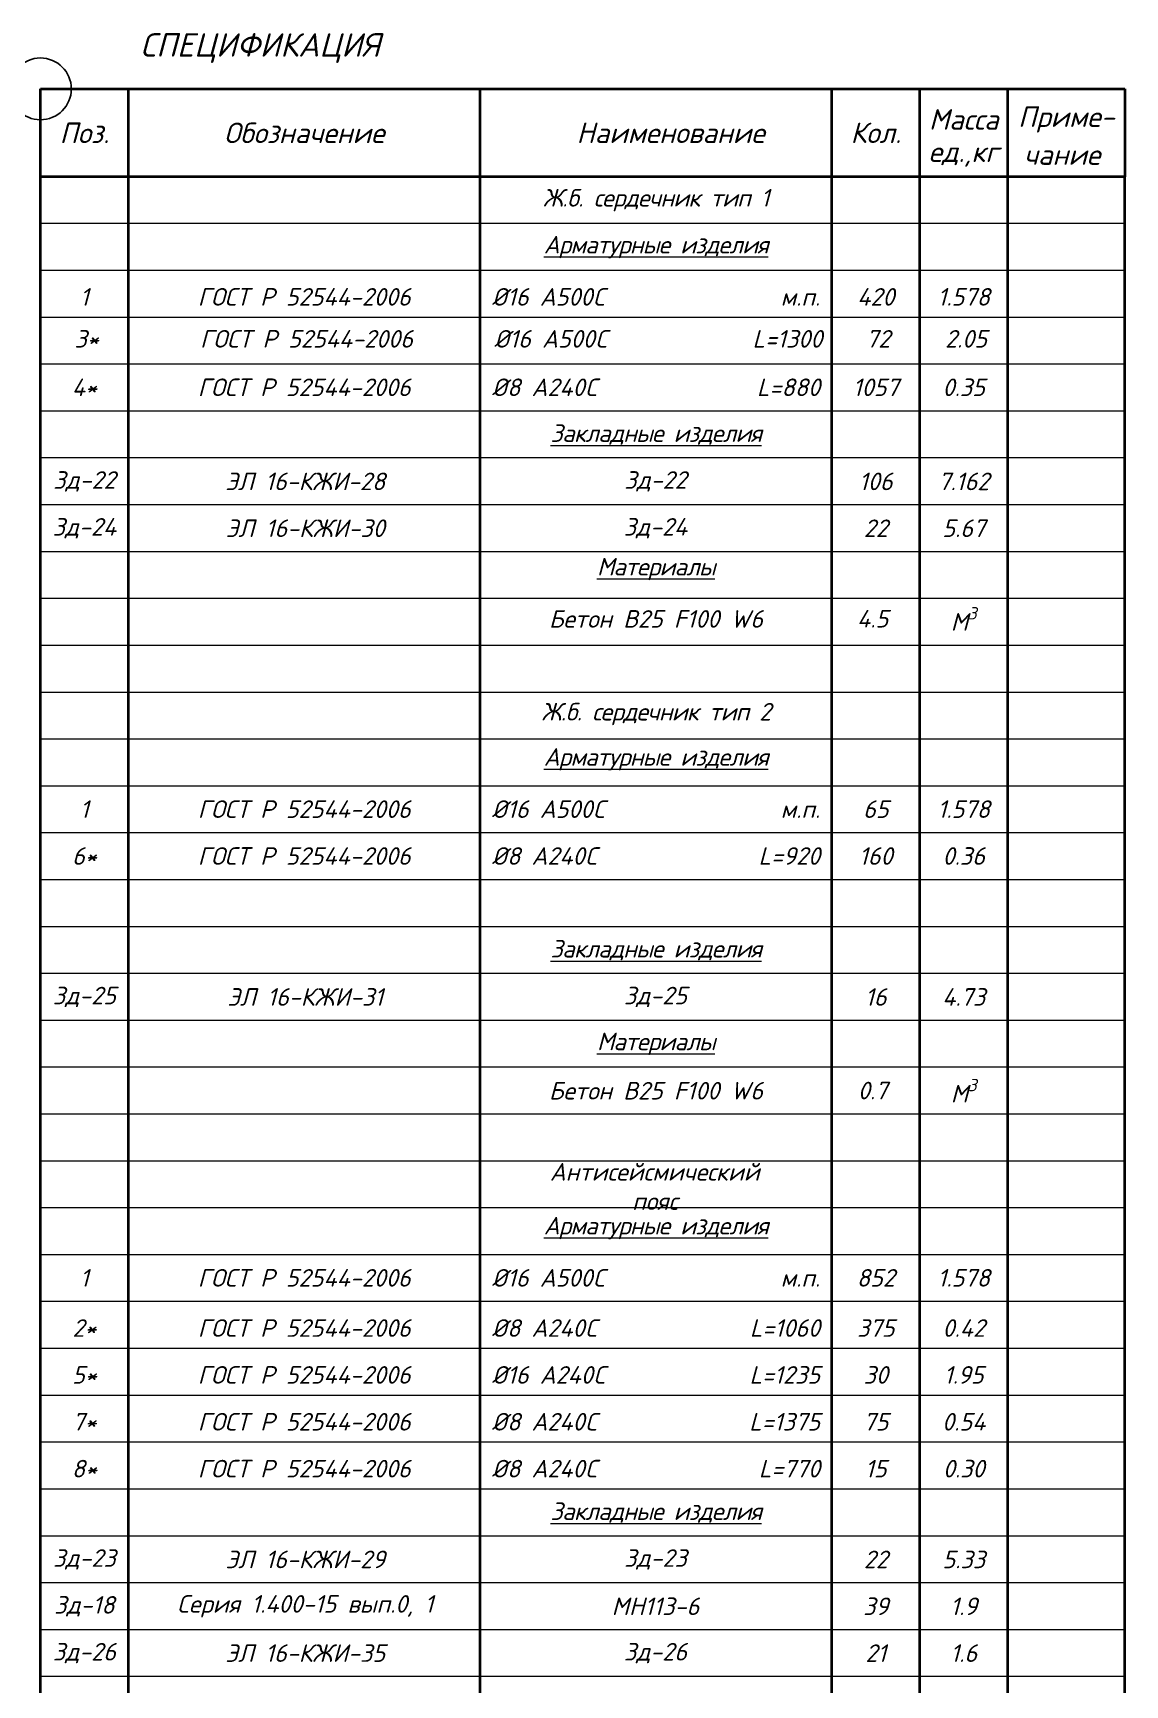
# Model space of a CAD drawing. Header units: millimetres. Extents: x -1807136 to 209800, y 0 to 410608.
# Drawn here: x 40090 to 58715, y 88488 to 116683 of the extents above; entities that cross this region are included whole.
import ezdxf
from ezdxf.enums import TextEntityAlignment as Align

# ---------------------------------------------------------------- set-up
doc = ezdxf.new("R2010")
doc.units = ezdxf.units.MM
doc.layers.get('0').update_dxf_attribs({"lineweight": 5})
doc.layers.add('#Текст', color=7, linetype='Continuous')
doc.layers.add('#Техт', color=7, linetype='Continuous', lineweight=18)
doc.layers.add('k_ Рамка', color=252, linetype='Continuous', lineweight=40)
doc.layers.add('NoPrint', color=18, linetype='Continuous', plot=False)
doc.styles.add('STEP PR', font='isocpeui.ttf')

# ---------------------------------------------------------------- blocks, each defined once
blk = doc.blocks.new('vcBlockST6-1-1')
at = {"color": 0, "linetype": 'ByBlock', "lineweight": -2, "style": 'STEP PR', "flags": 1}
for tag in ['CLASS', 'GOST', 'FILE', 'IDD']:
    blk.add_attdef(tag, text='', height=300, dxfattribs=at).set_placement((0, 0), align=Align.RIGHT)
at = {"color": 0, "linetype": 'ByBlock', "lineweight": -2, "style": 'STEP PR'}
blk.add_attdef('ДЛИНА', text='', height=300, dxfattribs=at).set_placement((133, -6), align=Align.RIGHT)
for tag, p, p2 in [('ПОЗИЦИЯ', (0.75, -6), (14.25, -6)), ('ОБОЗНАЧЕНИЕ', (15.75, -6), (74.25, -6)), ('КОЛИЧЕСТВО', (135.75, -6), (149.25, -6)), ('МАССА', (150.75, -6), (164.25, -6)), ('ПРИМЕЧАНИЕ', (165.75, -6), (184.25, -6))]:
    blk.add_attdef(tag, text='', height=300, dxfattribs=at).set_placement(p, p2, align=Align.FIT)
blk.add_attdef('НАИМЕНОВАНИЕ', (77, -6), '', height=300, dxfattribs=at)

msp = doc.modelspace()

# ---------------------------------------------------------------- linework, layer by layer
at = {"color": 8, "lineweight": 13}
for p, q in [((58714.95131, 113430.37029), (40214.95131, 113430.37029)), ((58714.95131, 112630.37029), (40214.95131, 112630.37029)), ((58714.95131, 111830.37029), (40214.95131, 111830.37029)), ((58714.95131, 111030.37029), (40214.95131, 111030.37029)), ((58714.95131, 110230.37029), (40214.95131, 110230.37029)), ((58714.95131, 109430.37029), (40214.95131, 109430.37029)), ((58714.95131, 108630.37029), (40214.95131, 108630.37029)), ((58714.95131, 107830.37029), (40214.95131, 107830.37029)), ((58714.95131, 107030.37029), (40214.95131, 107030.37029)), ((58714.95131, 106230.37029), (40214.95131, 106230.37029)), ((58714.95131, 105430.37029), (40214.95131, 105430.37029)), ((58714.95131, 104630.37029), (40214.95131, 104630.37029)), ((58714.95131, 103830.37029), (40214.95131, 103830.37029)), ((58714.95131, 103030.37029), (40214.95131, 103030.37029)), ((58714.95131, 102230.37029), (40214.95131, 102230.37029)), ((58714.95131, 101430.37029), (40214.95131, 101430.37029)), ((58714.95131, 100630.37029), (40214.95131, 100630.37029)), ((58714.95131, 99830.37029), (40214.95131, 99830.37029)), ((58714.95131, 99030.37029), (40214.95131, 99030.37029)), ((58714.95131, 98230.37029), (40214.95131, 98230.37029)), ((58714.95131, 97430.37029), (40214.95131, 97430.37029)), ((58714.95131, 96630.37029), (40214.95131, 96630.37029)), ((58714.95131, 95830.37029), (40214.95131, 95830.37029)), ((58714.95131, 95030.37029), (40214.95131, 95030.37029)), ((58714.95131, 94230.37029), (40214.95131, 94230.37029)), ((58714.95131, 93430.37029), (40214.95131, 93430.37029)), ((58714.95131, 92630.37029), (40214.95131, 92630.37029)), ((58714.95131, 91830.37029), (40214.95131, 91830.37029)), ((58714.95131, 91030.37029), (40214.95131, 91030.37029)), ((58714.95131, 90230.37029), (40214.95131, 90230.37029)), ((58714.95131, 89430.37029), (40214.95131, 89430.37029)), ((58714.95131, 88630.37029), (40214.95131, 88630.37029))]:
    msp.add_line(p, q, dxfattribs=at)
at = {"layer": 'k_ Рамка'}
for p, q in [((40214.95131, 115730.37029), (58714.95131, 115730.37029)), ((40214.95131, 114230.37029), (40214.95131, 115730.37029)), ((41714.95131, 114230.37029), (41714.95131, 115730.37029)), ((47714.95131, 114230.37029), (47714.95131, 115730.37029)), ((53714.95131, 114230.37029), (53714.95131, 115730.37029)), ((55214.95131, 114230.37029), (55214.95131, 115730.37029)), ((56714.95131, 114230.37029), (56714.95131, 115730.37029)), ((58714.95131, 115730.37029), (58714.95131, 114230.37029)), ((40214.95131, 72630.37029), (40214.95131, 114230.37029)), ((58714.95131, 114230.37029), (40214.95131, 114230.37029)), ((41714.95131, 72630.37029), (41714.95131, 114230.37029)), ((47714.95131, 72630.37029), (47714.95131, 114230.37029)), ((53714.95131, 72630.37029), (53714.95131, 114230.37029)), ((55214.95131, 72630.37029), (55214.95131, 114230.37029)), ((56714.95131, 72630.37029), (56714.95131, 114230.37029)), ((58714.95131, 72630.37029), (58714.95131, 114230.37029))]:
    msp.add_line(p, q, dxfattribs=at)
at = {"layer": 'NoPrint', "color": 3}
msp.add_circle((40214.95131, 115730.37029), 526.98085, dxfattribs=at)

# ---------------------------------------------------------------- block references
at = {"layer": '#Текст'}
ref = msp.add_blockref('vcBlockST6-1-1', (40214.95131, 112630.37029), dxfattribs=dict(at, xscale=100, yscale=100))
ref.add_attrib('ПОЗИЦИЯ', '1', dxfattribs={"layer": '0', "color": 0, "linetype": 'ByBlock', "lineweight": -2, "height": 300, "style": 'STEP PR'}).set_placement((40964.95131, 112030.37029), align=Align.CENTER)
ref.add_attrib('ОБОЗНАЧЕНИЕ', 'ГОСТ Р 52544-2006', dxfattribs={"layer": '0', "color": 0, "linetype": 'ByBlock', "lineweight": -2, "height": 300, "style": 'STEP PR'}).set_placement((44714.95131, 112030.37029), align=Align.CENTER)
ref.add_attrib('НАИМЕНОВАНИЕ', '%%C16 A500C', (47914.95131, 112030.37029), dxfattribs={"layer": '0', "color": 0, "linetype": 'ByBlock', "lineweight": -2, "height": 300, "style": 'STEP PR'})
ref.add_attrib('ДЛИНА', 'м.п.', dxfattribs={"layer": '0', "color": 0, "linetype": 'ByBlock', "lineweight": -2, "height": 300, "style": 'STEP PR'}).set_placement((53514.95131, 112030.37029), align=Align.RIGHT)
ref.add_attrib('КОЛИЧЕСТВО', '420', dxfattribs={"layer": '0', "color": 0, "linetype": 'ByBlock', "lineweight": -2, "height": 300, "style": 'STEP PR'}).set_placement((54464.95131, 112030.37029), align=Align.CENTER)
ref.add_attrib('МАССА', '1.578', dxfattribs={"layer": '0', "color": 0, "linetype": 'ByBlock', "lineweight": -2, "height": 300, "style": 'STEP PR'}).set_placement((55964.95131, 112030.37029), align=Align.CENTER)
ref = msp.add_blockref('vcBlockST6-1-1', (40253.88609, 111914.06447), dxfattribs=dict(at, xscale=100, yscale=100))
ref.add_attrib('ПОЗИЦИЯ', '3*', dxfattribs={"layer": '0', "color": 0, "linetype": 'ByBlock', "lineweight": -2, "height": 300, "style": 'STEP PR'}).set_placement((41003.88609, 111314.06447), align=Align.CENTER)
ref.add_attrib('ОБОЗНАЧЕНИЕ', 'ГОСТ Р 52544-2006', dxfattribs={"layer": '0', "color": 0, "linetype": 'ByBlock', "lineweight": -2, "height": 300, "style": 'STEP PR'}).set_placement((44753.88609, 111314.06447), align=Align.CENTER)
ref.add_attrib('НАИМЕНОВАНИЕ', '%%C16 A500C', (47953.88609, 111314.06447), dxfattribs={"layer": '0', "color": 0, "linetype": 'ByBlock', "lineweight": -2, "height": 300, "style": 'STEP PR'})
ref.add_attrib('ДЛИНА', 'L=1300', dxfattribs={"layer": '0', "color": 0, "linetype": 'ByBlock', "lineweight": -2, "height": 300, "style": 'STEP PR'}).set_placement((53553.88609, 111314.06447), align=Align.RIGHT)
ref.add_attrib('КОЛИЧЕСТВО', '72', dxfattribs={"layer": '0', "color": 0, "linetype": 'ByBlock', "lineweight": -2, "height": 300, "style": 'STEP PR'}).set_placement((54503.88609, 111314.06447), align=Align.CENTER)
ref.add_attrib('МАССА', '2.05', dxfattribs={"layer": '0', "color": 0, "linetype": 'ByBlock', "lineweight": -2, "height": 300, "style": 'STEP PR'}).set_placement((56003.88609, 111314.06447), align=Align.CENTER)
ref = msp.add_blockref('vcBlockST6-1-1', (40214.95131, 111086.89312), dxfattribs=dict(at, xscale=100, yscale=100))
ref.add_attrib('ПОЗИЦИЯ', '4*', dxfattribs={"layer": '0', "color": 0, "linetype": 'ByBlock', "lineweight": -2, "height": 300, "style": 'STEP PR'}).set_placement((40964.95131, 110486.89312), align=Align.CENTER)
ref.add_attrib('ОБОЗНАЧЕНИЕ', 'ГОСТ Р 52544-2006', dxfattribs={"layer": '0', "color": 0, "linetype": 'ByBlock', "lineweight": -2, "height": 300, "style": 'STEP PR'}).set_placement((44714.95131, 110486.89312), align=Align.CENTER)
ref.add_attrib('НАИМЕНОВАНИЕ', '%%C8 A240C', (47914.95131, 110486.89312), dxfattribs={"layer": '0', "color": 0, "linetype": 'ByBlock', "lineweight": -2, "height": 300, "style": 'STEP PR'})
ref.add_attrib('ДЛИНА', 'L=880', dxfattribs={"layer": '0', "color": 0, "linetype": 'ByBlock', "lineweight": -2, "height": 300, "style": 'STEP PR'}).set_placement((53514.95131, 110486.89312), align=Align.RIGHT)
ref.add_attrib('КОЛИЧЕСТВО', '1057', dxfattribs={"layer": '0', "color": 0, "linetype": 'ByBlock', "lineweight": -2, "height": 300, "style": 'STEP PR'}).set_placement((54464.95131, 110486.89312), align=Align.CENTER)
ref.add_attrib('МАССА', '0.35', dxfattribs={"layer": '0', "color": 0, "linetype": 'ByBlock', "lineweight": -2, "height": 300, "style": 'STEP PR'}).set_placement((55964.95131, 110486.89312), align=Align.CENTER)
ref = msp.add_blockref('vcBlockST6-1-1', (40214.95131, 103886.89312), dxfattribs=dict(at, xscale=100, yscale=100))
ref.add_attrib('ПОЗИЦИЯ', '1', dxfattribs={"layer": '0', "color": 0, "linetype": 'ByBlock', "lineweight": -2, "height": 300, "style": 'STEP PR'}).set_placement((40964.95131, 103286.89312), align=Align.CENTER)
ref.add_attrib('ОБОЗНАЧЕНИЕ', 'ГОСТ Р 52544-2006', dxfattribs={"layer": '0', "color": 0, "linetype": 'ByBlock', "lineweight": -2, "height": 300, "style": 'STEP PR'}).set_placement((44714.95131, 103286.89312), align=Align.CENTER)
ref.add_attrib('НАИМЕНОВАНИЕ', '%%C16 A500C', (47914.95131, 103286.89312), dxfattribs={"layer": '0', "color": 0, "linetype": 'ByBlock', "lineweight": -2, "height": 300, "style": 'STEP PR'})
ref.add_attrib('ДЛИНА', 'м.п.', dxfattribs={"layer": '0', "color": 0, "linetype": 'ByBlock', "lineweight": -2, "height": 300, "style": 'STEP PR'}).set_placement((53514.95131, 103286.89312), align=Align.RIGHT)
ref.add_attrib('КОЛИЧЕСТВО', '65', dxfattribs={"layer": '0', "color": 0, "linetype": 'ByBlock', "lineweight": -2, "height": 300, "style": 'STEP PR'}).set_placement((54464.95131, 103286.89312), align=Align.CENTER)
ref.add_attrib('МАССА', '1.578', dxfattribs={"layer": '0', "color": 0, "linetype": 'ByBlock', "lineweight": -2, "height": 300, "style": 'STEP PR'}).set_placement((55964.95131, 103286.89312), align=Align.CENTER)
ref = msp.add_blockref('vcBlockST6-1-1', (40214.95131, 103086.89312), dxfattribs=dict(at, xscale=100, yscale=100))
ref.add_attrib('ПОЗИЦИЯ', '6*', dxfattribs={"layer": '0', "color": 0, "linetype": 'ByBlock', "lineweight": -2, "height": 300, "style": 'STEP PR'}).set_placement((40964.95131, 102486.89312), align=Align.CENTER)
ref.add_attrib('ОБОЗНАЧЕНИЕ', 'ГОСТ Р 52544-2006', dxfattribs={"layer": '0', "color": 0, "linetype": 'ByBlock', "lineweight": -2, "height": 300, "style": 'STEP PR'}).set_placement((44714.95131, 102486.89312), align=Align.CENTER)
ref.add_attrib('НАИМЕНОВАНИЕ', '%%C8 A240C', (47914.95131, 102486.89312), dxfattribs={"layer": '0', "color": 0, "linetype": 'ByBlock', "lineweight": -2, "height": 300, "style": 'STEP PR'})
ref.add_attrib('ДЛИНА', 'L=920', dxfattribs={"layer": '0', "color": 0, "linetype": 'ByBlock', "lineweight": -2, "height": 300, "style": 'STEP PR'}).set_placement((53514.95131, 102486.89312), align=Align.RIGHT)
ref.add_attrib('КОЛИЧЕСТВО', '160', dxfattribs={"layer": '0', "color": 0, "linetype": 'ByBlock', "lineweight": -2, "height": 300, "style": 'STEP PR'}).set_placement((54464.95131, 102486.89312), align=Align.CENTER)
ref.add_attrib('МАССА', '0.36', dxfattribs={"layer": '0', "color": 0, "linetype": 'ByBlock', "lineweight": -2, "height": 300, "style": 'STEP PR'}).set_placement((55964.95131, 102486.89312), align=Align.CENTER)
ref = msp.add_blockref('vcBlockST6-1-1', (40214.95131, 95886.89312), dxfattribs=dict(at, xscale=100, yscale=100))
ref.add_attrib('ПОЗИЦИЯ', '1', dxfattribs={"layer": '0', "color": 0, "linetype": 'ByBlock', "lineweight": -2, "height": 300, "style": 'STEP PR'}).set_placement((40964.95131, 95286.89312), align=Align.CENTER)
ref.add_attrib('ОБОЗНАЧЕНИЕ', 'ГОСТ Р 52544-2006', dxfattribs={"layer": '0', "color": 0, "linetype": 'ByBlock', "lineweight": -2, "height": 300, "style": 'STEP PR'}).set_placement((44714.95131, 95286.89312), align=Align.CENTER)
ref.add_attrib('НАИМЕНОВАНИЕ', '%%C16 A500C', (47914.95131, 95286.89312), dxfattribs={"layer": '0', "color": 0, "linetype": 'ByBlock', "lineweight": -2, "height": 300, "style": 'STEP PR'})
ref.add_attrib('ДЛИНА', 'м.п.', dxfattribs={"layer": '0', "color": 0, "linetype": 'ByBlock', "lineweight": -2, "height": 300, "style": 'STEP PR'}).set_placement((53514.95131, 95286.89312), align=Align.RIGHT)
ref.add_attrib('КОЛИЧЕСТВО', '852', dxfattribs={"layer": '0', "color": 0, "linetype": 'ByBlock', "lineweight": -2, "height": 300, "style": 'STEP PR'}).set_placement((54464.95131, 95286.89312), align=Align.CENTER)
ref.add_attrib('МАССА', '1.578', dxfattribs={"layer": '0', "color": 0, "linetype": 'ByBlock', "lineweight": -2, "height": 300, "style": 'STEP PR'}).set_placement((55964.95131, 95286.89312), align=Align.CENTER)
ref = msp.add_blockref('vcBlockST6-1-1', (40214.95131, 95030.37029), dxfattribs=dict(at, xscale=100, yscale=100))
ref.add_attrib('ПОЗИЦИЯ', '2*', dxfattribs={"layer": '0', "color": 0, "linetype": 'ByBlock', "lineweight": -2, "height": 300, "style": 'STEP PR'}).set_placement((40964.95131, 94430.37029), align=Align.CENTER)
ref.add_attrib('ОБОЗНАЧЕНИЕ', 'ГОСТ Р 52544-2006', dxfattribs={"layer": '0', "color": 0, "linetype": 'ByBlock', "lineweight": -2, "height": 300, "style": 'STEP PR'}).set_placement((44714.95131, 94430.37029), align=Align.CENTER)
ref.add_attrib('НАИМЕНОВАНИЕ', '%%C8 A240C', (47914.95131, 94430.37029), dxfattribs={"layer": '0', "color": 0, "linetype": 'ByBlock', "lineweight": -2, "height": 300, "style": 'STEP PR'})
ref.add_attrib('ДЛИНА', 'L=1060', dxfattribs={"layer": '0', "color": 0, "linetype": 'ByBlock', "lineweight": -2, "height": 300, "style": 'STEP PR'}).set_placement((53514.95131, 94430.37029), align=Align.RIGHT)
ref.add_attrib('КОЛИЧЕСТВО', '375', dxfattribs={"layer": '0', "color": 0, "linetype": 'ByBlock', "lineweight": -2, "height": 300, "style": 'STEP PR'}).set_placement((54464.95131, 94430.37029), align=Align.CENTER)
ref.add_attrib('МАССА', '0.42', dxfattribs={"layer": '0', "color": 0, "linetype": 'ByBlock', "lineweight": -2, "height": 300, "style": 'STEP PR'}).set_placement((55964.95131, 94430.37029), align=Align.CENTER)
ref = msp.add_blockref('vcBlockST6-1-1', (40214.95131, 94230.37029), dxfattribs=dict(at, xscale=100, yscale=100))
ref.add_attrib('ПОЗИЦИЯ', '5*', dxfattribs={"layer": '0', "color": 0, "linetype": 'ByBlock', "lineweight": -2, "height": 300, "style": 'STEP PR'}).set_placement((40964.95131, 93630.37029), align=Align.CENTER)
ref.add_attrib('ОБОЗНАЧЕНИЕ', 'ГОСТ Р 52544-2006', dxfattribs={"layer": '0', "color": 0, "linetype": 'ByBlock', "lineweight": -2, "height": 300, "style": 'STEP PR'}).set_placement((44714.95131, 93630.37029), align=Align.CENTER)
ref.add_attrib('НАИМЕНОВАНИЕ', '%%C16 A240C', (47914.95131, 93630.37029), dxfattribs={"layer": '0', "color": 0, "linetype": 'ByBlock', "lineweight": -2, "height": 300, "style": 'STEP PR'})
ref.add_attrib('ДЛИНА', 'L=1235', dxfattribs={"layer": '0', "color": 0, "linetype": 'ByBlock', "lineweight": -2, "height": 300, "style": 'STEP PR'}).set_placement((53514.95131, 93630.37029), align=Align.RIGHT)
ref.add_attrib('КОЛИЧЕСТВО', '30', dxfattribs={"layer": '0', "color": 0, "linetype": 'ByBlock', "lineweight": -2, "height": 300, "style": 'STEP PR'}).set_placement((54464.95131, 93630.37029), align=Align.CENTER)
ref.add_attrib('МАССА', '1.95', dxfattribs={"layer": '0', "color": 0, "linetype": 'ByBlock', "lineweight": -2, "height": 300, "style": 'STEP PR'}).set_placement((55964.95131, 93630.37029), align=Align.CENTER)
ref = msp.add_blockref('vcBlockST6-1-1', (40214.95131, 93430.37029), dxfattribs=dict(at, xscale=100, yscale=100))
ref.add_attrib('ПОЗИЦИЯ', '7*', dxfattribs={"layer": '0', "color": 0, "linetype": 'ByBlock', "lineweight": -2, "height": 300, "style": 'STEP PR'}).set_placement((40964.95131, 92830.37029), align=Align.CENTER)
ref.add_attrib('ОБОЗНАЧЕНИЕ', 'ГОСТ Р 52544-2006', dxfattribs={"layer": '0', "color": 0, "linetype": 'ByBlock', "lineweight": -2, "height": 300, "style": 'STEP PR'}).set_placement((44714.95131, 92830.37029), align=Align.CENTER)
ref.add_attrib('НАИМЕНОВАНИЕ', '%%C8 A240C', (47914.95131, 92830.37029), dxfattribs={"layer": '0', "color": 0, "linetype": 'ByBlock', "lineweight": -2, "height": 300, "style": 'STEP PR'})
ref.add_attrib('ДЛИНА', 'L=1375', dxfattribs={"layer": '0', "color": 0, "linetype": 'ByBlock', "lineweight": -2, "height": 300, "style": 'STEP PR'}).set_placement((53514.95131, 92830.37029), align=Align.RIGHT)
ref.add_attrib('КОЛИЧЕСТВО', '75', dxfattribs={"layer": '0', "color": 0, "linetype": 'ByBlock', "lineweight": -2, "height": 300, "style": 'STEP PR'}).set_placement((54464.95131, 92830.37029), align=Align.CENTER)
ref.add_attrib('МАССА', '0.54', dxfattribs={"layer": '0', "color": 0, "linetype": 'ByBlock', "lineweight": -2, "height": 300, "style": 'STEP PR'}).set_placement((55964.95131, 92830.37029), align=Align.CENTER)
ref = msp.add_blockref('vcBlockST6-1-1', (40214.95131, 92630.37029), dxfattribs=dict(at, xscale=100, yscale=100))
ref.add_attrib('ПОЗИЦИЯ', '8*', dxfattribs={"layer": '0', "color": 0, "linetype": 'ByBlock', "lineweight": -2, "height": 300, "style": 'STEP PR'}).set_placement((40964.95131, 92030.37029), align=Align.CENTER)
ref.add_attrib('ОБОЗНАЧЕНИЕ', 'ГОСТ Р 52544-2006', dxfattribs={"layer": '0', "color": 0, "linetype": 'ByBlock', "lineweight": -2, "height": 300, "style": 'STEP PR'}).set_placement((44714.95131, 92030.37029), align=Align.CENTER)
ref.add_attrib('НАИМЕНОВАНИЕ', '%%C8 A240C', (47914.95131, 92030.37029), dxfattribs={"layer": '0', "color": 0, "linetype": 'ByBlock', "lineweight": -2, "height": 300, "style": 'STEP PR'})
ref.add_attrib('ДЛИНА', 'L=770', dxfattribs={"layer": '0', "color": 0, "linetype": 'ByBlock', "lineweight": -2, "height": 300, "style": 'STEP PR'}).set_placement((53514.95131, 92030.37029), align=Align.RIGHT)
ref.add_attrib('КОЛИЧЕСТВО', '15', dxfattribs={"layer": '0', "color": 0, "linetype": 'ByBlock', "lineweight": -2, "height": 300, "style": 'STEP PR'}).set_placement((54464.95131, 92030.37029), align=Align.CENTER)
ref.add_attrib('МАССА', '0.30', dxfattribs={"layer": '0', "color": 0, "linetype": 'ByBlock', "lineweight": -2, "height": 300, "style": 'STEP PR'}).set_placement((55964.95131, 92030.37029), align=Align.CENTER)

# ---------------------------------------------------------------- texts
at = {"layer": '#Техт', "char_height": 300, "width": 6000, "attachment_point": 5, "style": 'STEP PR'}
for s, insert in [('ЭЛ 16-КЖИ-28', (44732.50524, 109030.63164)), ('ЭЛ 16-КЖИ-30', (44732.50524, 108231.15434)), ('ЭЛ 16-КЖИ-31', (44732.50524, 100231.15434)), ('ЭЛ 16-КЖИ-29', (44732.50524, 90630.63164)), ('Серия 1.400-15 вып.0, 1 ', (44732.50524, 89831.15434)), ('ЭЛ 16-КЖИ-35', (44732.50524, 89031.67704))]:
    msp.add_mtext(s, dxfattribs=dict(at, insert=insert))
at = {"style": 'STEP PR'}
for s, p in [('Масса', (55964.95131, 115209.13946)), ('Приме-', (57714.95131, 115209.13946)), ('Поз.', (40964.95131, 114980.37029)), ('Обозначение', (44714.95131, 114980.37029)), ('Наименование', (50964.95131, 114980.37029)), ('Кол.', (54464.95131, 114980.37029)), ('ед.,кг', (55964.95131, 114617.00481)), ('чание', (57641.72886, 114608.49498))]:
    msp.add_text(s, height=350, dxfattribs=at).set_placement(p, align=Align.MIDDLE)
for s, p in [('4.5', (54411.11534, 106536.85908)), ('0.7', (54411.11534, 98483.88896))]:
    msp.add_text(s, height=300, dxfattribs=at).set_placement(p, align=Align.CENTER)
at = {"char_height": 300, "attachment_point": 5, "style": 'STEP PR'}
for s, insert, width in [('{\\fISOCPEUR|b1|i1|c204|p34;\\T0.95;Ж.б. сердечник тип 1}', (50714.95131, 113830.63164), 6000), ('{\\T0.95;\\LАрматурные изделия}', (50714.95131, 113030.63164), 6000), ('{\\T0.95;\\LЗакладные изделия}', (50714.95131, 109830.37029), 6000), ('\\A1;Зд-22', (40964.95131, 109030.63164), 1535.1078645), ('\\A1;Зд-22', (50706.17434, 109030.63164), 6017.5539323), ('106', (54464.95131, 109030.63164), 1535.1078645), ('7.162', (55964.95131, 109030.63164), 1535.1078645), ('\\A1;Зд-24', (40964.95131, 108231.15434), 1535.1078645), ('\\A1;Зд-24', (50706.17434, 108231.15434), 6017.5539323), ('22', (54464.95131, 108231.15434), 1535.1078645), ('5.67', (55964.95131, 108231.15434), 1535.1078645), ('{\\T0.95;\\LМатериалы}', (50714.95131, 107534.73187), 6000), ('\\A1;М{\\H0.7x;\\S3^ ;}', (55964.95131, 106683.60176), 1500), ('Бетон В25 F100 W6 ', (50714.95131, 106683.60176), 6000), ('{\\fISOCPEUR|b1|i1|c204|p34;\\T0.95;Ж.б. сердечник тип 2}', (50714.95131, 105058.89306), 6000), ('{\\T0.95;\\LАрматурные изделия}', (50714.95131, 104287.15447), 6000), ('{\\T0.95;\\LЗакладные изделия}', (50714.95131, 101030.37029), 6000), ('\\A1;Зд-25', (40964.95131, 100231.15434), 1535.1078645), ('\\A1;Зд-25', (50706.17434, 100231.15434), 6017.5539323), ('16', (54464.95131, 100231.15434), 1535.1078645), ('4.73', (55964.95131, 100231.15434), 1535.1078645), ('{\\T0.95;\\LМатериалы}', (50714.95131, 99430.63164), 6000), ('Бетон В25 F100 W6 ', (50714.95131, 98630.63164), 6000), ('\\A1;М{\\H0.7x;\\S3^ ;}', (55964.95131, 98630.63164), 1500), ('{\\fISOCPEUR|b1|i1|c204|p34;Антисейсмический\\Pпояс\\A1;  \\A0; }', (50694.03475, 96996.16759), 6000), ('{\\T0.95;\\LАрматурные изделия}', (50714.95131, 96287.15447), 6000), ('{\\T0.95;\\LЗакладные изделия}', (50714.95131, 91430.37029), 6000), ('\\A1;Зд-23', (40964.95131, 90630.63164), 1535.1078645), ('\\A1;Зд-23', (50706.17434, 90630.63164), 6017.5539323), ('22', (54464.95131, 90630.63164), 1535.1078645), ('5.33', (55964.95131, 90630.63164), 1535.1078645), ('\\A1;Зд-18', (40964.95131, 89831.15434), 1535.1078645), ('\\A1;МН113-6', (50706.17434, 89831.15434), 6017.5539323), ('39', (54464.95131, 89831.15434), 1535.1078645), ('1.9', (55964.95131, 89831.15434), 1535.1078645), ('\\A1;Зд-26', (40964.95131, 89031.67704), 1535.1078645), ('\\A1;Зд-26', (50706.17434, 89031.67704), 6017.5539323), ('1.6', (55964.95131, 89031.67704), 1535.1078645)]:
    msp.add_mtext(s, dxfattribs=dict(at, insert=insert, width=width))
at = {"color": 7, "insert": (54464.95131, 89031.67704), "char_height": 300, "width": 1535.1078645, "attachment_point": 5, "style": 'STEP PR'}
msp.add_mtext('21', dxfattribs=at)
at = {"style": 'STEP PR', "flags": 8}
msp.add_attdef('СПЕЦИФИКАЦИЯ', (41919.89672, 116280.63509), 'Спецификация', height=400, dxfattribs=at)

doc.saveas('drawing.dxf')
